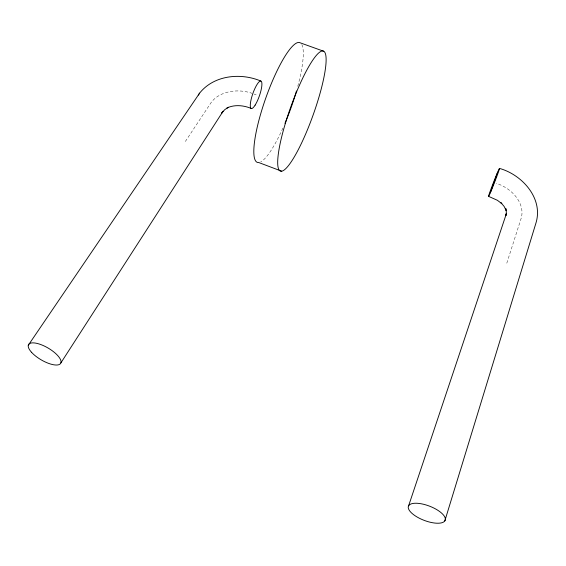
<?xml version="1.0" encoding="UTF-8"?>
<svg xmlns="http://www.w3.org/2000/svg" width="566" height="566" viewBox="0 0 566 566"><rect width="100%" height="100%" fill="white"/><g stroke="black" fill="none" stroke-linecap="round" stroke-linejoin="round"><path stroke-width="0.42" stroke-dasharray="2.83 2.12" d="M506.796 263.176L521.095 218.526A33.479 24.932 21.7 0 0 497.698 183.78L496.226 183.235M185.337 141.493L210.729 103.139A32.135 23.425 5.5 0 1 251.934 93.284M254.07 94.062L256.136 94.819M301.798 44.58A63.526 13.52 -70.5 0 1 297.645 86.768M282.873 128.128A63.526 13.52 -70.5 0 1 260.806 161.848"/><path stroke-width="0.85" d="M505.855 215.512L506.372 212.052L505.7 208.288L506.103 210.418L504.129 206.441L501.044 202.819L501.823 203.668L497.365 200.279L488.564 196.36M505.926 215.526L506.337 213.842L408.617 505.799M444.834 520.89A19.669 7.599 21 0 0 421.578 503.846A19.669 7.599 21 0 0 413.965 514.961A19.669 7.599 21 0 0 444.834 520.89L535.896 223.223C543.636 198.546 522.241 174.738 499.488 168.406A15.013 0.481 -68.7 0 0 491.005 188.994A15.013 0.481 -68.7 0 0 491.592 189.78A15.013 0.481 -68.7 0 0 499.488 168.406M490.29 192.879L497.663 172.156M60.902 362.87L223.138 111.184L221.738 113.066L224.822 109.599L228.445 107.285L226.98 107.943C234.756 104.377 243.741 105.283 251.46 108.531M28.3 345.232L199.628 93.121C213.891 75.122 240.628 72.519 260.841 81.044M198.291 95.074L199.628 93.121M323.752 51.265A63.732 11.872 -70.3 0 0 281.932 135.812A63.732 11.872 -70.3 0 0 300.037 146.219A63.732 11.872 -70.3 0 0 323.752 51.265L300.185 42.811A63.526 13.52 -70.5 0 0 265.114 99.977A63.526 13.52 -70.5 0 0 258.74 162.534L281.67 171.194M296.464 90.984A63.526 13.52 -70.5 0 1 284.967 123.324M255.117 105.135A14.532 3.467 -70.7 0 0 261.549 81.745A14.532 3.467 -70.7 0 0 251.629 97.451A14.532 3.467 -70.7 0 0 255.117 105.135M31.526 352.285A18.593 6.842 30.3 0 0 59.763 364.263A18.593 6.842 30.3 0 0 42.613 345.281A18.593 6.842 30.3 0 0 31.526 352.285"/></g></svg>
